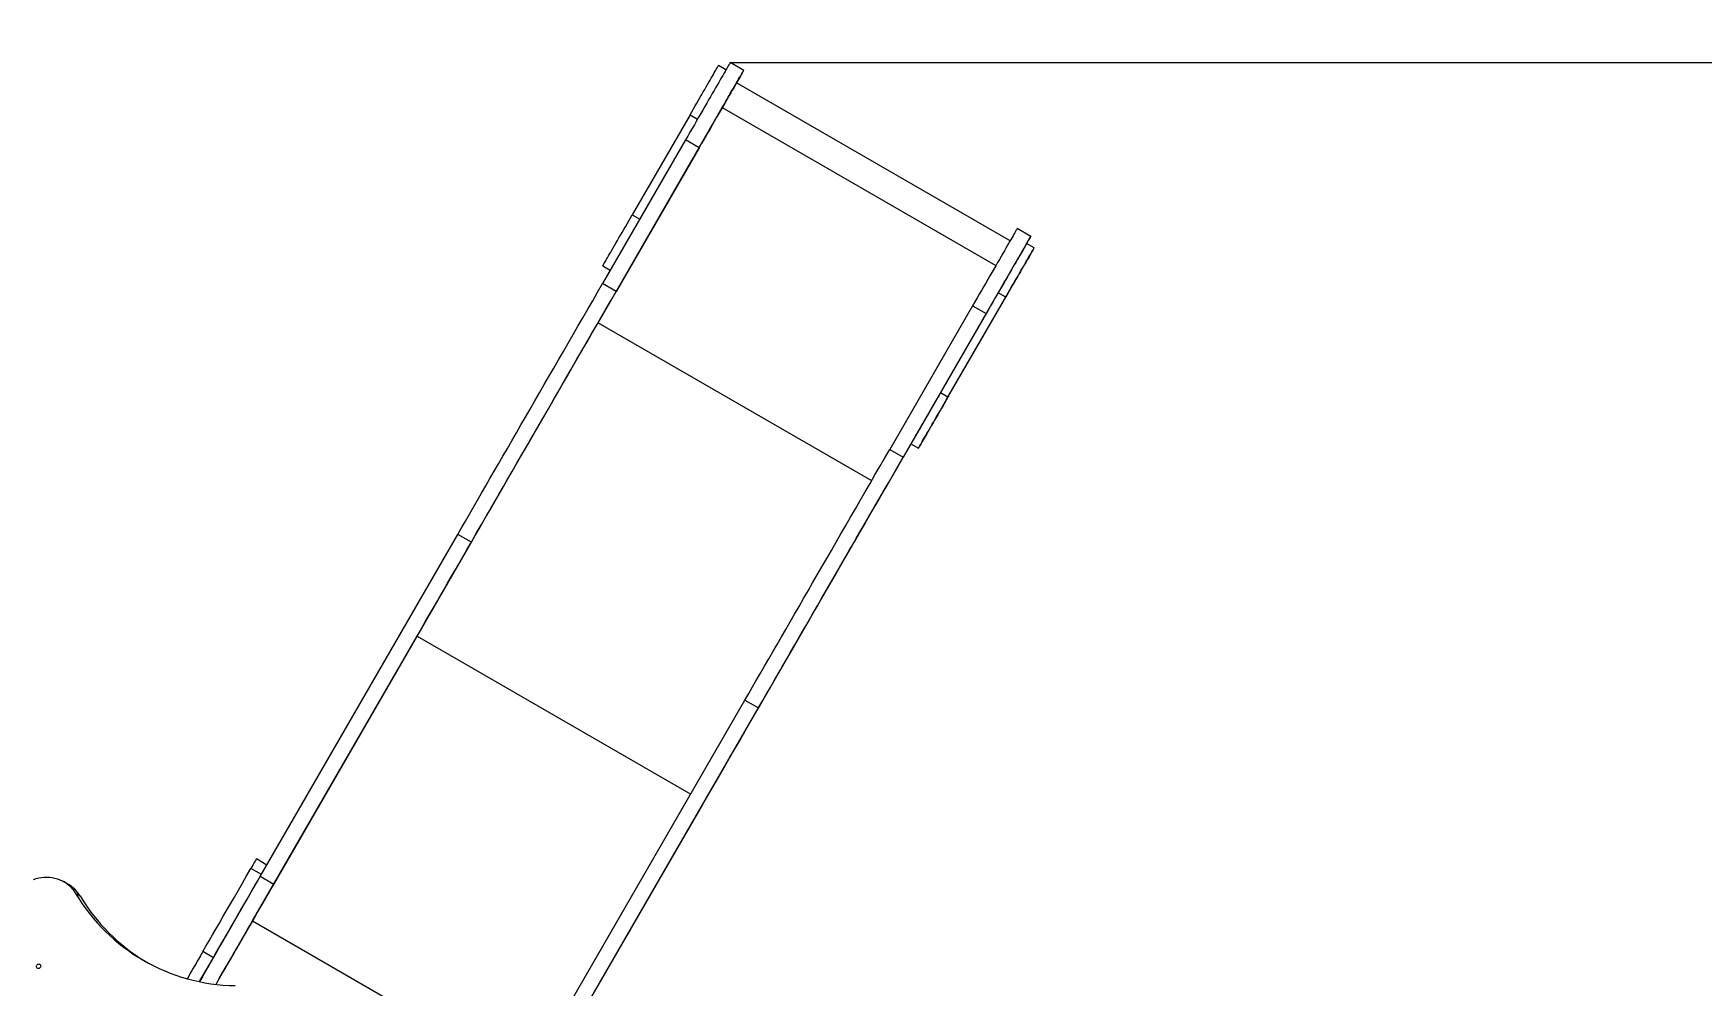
# Model space of a CAD drawing. Header units: millimetres. Extents: x -9848 to 7178, y -5300 to 6667.
# Drawn here: x 299 to 3182, y 2948 to 4594 of the extents above; entities that cross this region are included whole.
import ezdxf

# ---------------------------------------------------------------- set-up
doc = ezdxf.new("R2010")
doc.units = ezdxf.units.MM
for name, color, linetype in [('DIKOM_ОБЪЕКТ', 7, 'Continuous'), ('DIKOM_РАЗМЕР_ЗОНА', 7, 'Continuous'), ('DIKOM_РАЗМЕР_ОБЪЕКТА', 7, 'Continuous')]:
    doc.layers.add(name, color=color, linetype=linetype)
doc.styles.add('style1', font='arial.ttf', dxfattribs={"width": 0.8})
doc.dimstyles.new('1-50', dxfattribs={"dimtxt": 300, "dimasz": 200, "dimexe": 100, "dimexo": 0, "dimgap": 100, "dimtad": 0, "dimdec": 0, "dimtxsty": 'style1', "dimcen": 0, "dimclrd": 7, "dimclre": 7, "dimadec": 1, "dimazin": 2, "dimtfac": 1, "dimtdec": 0, "dimtmove": 1, "dimatfit": 3, "dimfxl": 0, "dimlwd": 25, "dimlwe": 18, "dimarcsym": 0})

# ---------------------------------------------------------------- blocks, each defined once
blk = doc.blocks.new('*D20')
at = {"layer": 'Defpoints', "color": 0, "transparency": 16777216}
for p in [(1503.3, 4543.8), (5469.5, 4543.8), (1656.7, -1956.1)]:
    blk.add_point(p, dxfattribs=at)
at = {"layer": 'DIKOM_РАЗМЕР_ОБЪЕКТА', "color": 7, "lineweight": 18, "transparency": 16777216}
for p, q in [((1503.3, 4543.8), (5569.5, 4543.8)), ((1656.7, -1956.1), (5569.5, -1956.1))]:
    blk.add_line(p, q, dxfattribs=at)
at = {"layer": 'DIKOM_РАЗМЕР_ОБЪЕКТА', "color": 7, "lineweight": 25, "transparency": 16777216}
for p, q in [((5469.5, 4343.8), (5469.5, 3914.2)), ((5469.5, -1756.1), (5469.5, 2997))]:
    blk.add_line(p, q, dxfattribs=at)
at = {"layer": 'DIKOM_РАЗМЕР_ОБЪЕКТА', "color": 7, "transparency": 16777216}
for points in [[(5436.2, 4343.8), (5502.8, 4343.8), (5469.5, 4543.8)], [(5436.2, -1756.1), (5502.8, -1756.1), (5469.5, -1956.1)]]:
    blk.add_solid(points, dxfattribs=at)
at = {"layer": 'DIKOM_РАЗМЕР_ОБЪЕКТА', "color": 0, "transparency": 16777216, "insert": (5469.5, 3455.6), "char_height": 300, "attachment_point": 5, "rotation": 90, "style": 'style1'}
blk.add_mtext('6500', dxfattribs=at)
blk = doc.blocks.new('*D18')
at = {"layer": 'Defpoints', "color": 0, "transparency": 16777216}
for p in [(1557.3, 6667.4), (1660.7, -3949.1), (6981, -3949.1)]:
    blk.add_point(p, dxfattribs=at)
at = {"layer": 'DIKOM_РАЗМЕР_ЗОНА', "color": 7, "lineweight": 18, "transparency": 16777216}
for p, q in [((1557.3, 6667.4), (7081, 6667.4)), ((1660.7, -3949.1), (7081, -3949.1))]:
    blk.add_line(p, q, dxfattribs=at)
at = {"layer": 'DIKOM_РАЗМЕР_ЗОНА', "color": 7, "lineweight": 25, "transparency": 16777216}
for p, q in [((6981, 6467.4), (6981, 3995.5)), ((6981, -3749.1), (6981, 2915.7))]:
    blk.add_line(p, q, dxfattribs=at)
at = {"layer": 'DIKOM_РАЗМЕР_ЗОНА', "color": 7, "transparency": 16777216}
for points in [[(6947.7, 6467.4), (7014.3, 6467.4), (6981, 6667.4)], [(6947.7, -3749.1), (7014.3, -3749.1), (6981, -3949.1)]]:
    blk.add_solid(points, dxfattribs=at)
at = {"layer": 'DIKOM_РАЗМЕР_ЗОНА', "color": 0, "transparency": 16777216, "insert": (6981, 3455.6), "char_height": 300, "attachment_point": 5, "rotation": 90, "style": 'style1'}
blk.add_mtext('10600', dxfattribs=at)

msp = doc.modelspace()

# ---------------------------------------------------------------- linework, layer by layer
at = {"layer": 'DIKOM_ОБЪЕКТ', "color": 7, "linetype": 'Continuous', "lineweight": 15}
for p, q in [((1496, 4531.2), (1483, 4538.7)), ((1526.7, 4530.3), (1503.3, 4543.8)), ((1526.7, 4530.3), (1503.3, 4543.8)), ((1503.3, 4543.8), (1503.3, 4543.8)), ((1526.7, 4530.3), (1526.7, 4530.3)), ((1987, 4235.7), (1514.2, 4508.7)), ((1274.9, 4094.1), (1489.6, 4466.1)), ((1433.9, 4453.6), (1333.9, 4280.4)), ((1433.9, 4453.6), (1446.9, 4446.1)), ((1489.6, 4466.1), (1962.5, 4193.1)), ((1426.1, 4410.1), (1282.7, 4161.7)), ((1449.5, 4396.6), (1306, 4148.2)), ((1449.5, 4396.6), (1426.1, 4410.1)), ((1333.9, 4280.4), (1346.9, 4272.9)), ((1999.5, 4257.3), (2022.9, 4243.8)), ((1999.5, 4257.3), (2022.9, 4243.8)), ((1999.5, 4257.3), (1999.5, 4257.3)), ((2022.9, 4243.8), (2022.9, 4243.8)), ((2028.6, 4223.7), (2015.6, 4231.2)), ((1283, 4192.3), (1296, 4184.8)), ((1306, 4148.2), (1282.7, 4161.7)), ((1922.3, 4123.6), (1778.9, 3875.2)), ((1866.5, 3972.9), (1966.5, 4146.1)), ((1877.8, 3962.4), (1977.8, 4135.6)), ((1879.5, 3965.4), (1979.5, 4138.6)), ((1922.3, 4123.6), (1945.7, 4110.1)), ((1979.5, 4138.6), (1966.5, 4146.1)), ((1945.7, 4110.1), (1802.3, 3861.7)), ((1274.9, 4094.1), (1747.7, 3821.2)), ((1879.5, 3965.4), (1866.5, 3972.9)), ((1815.7, 3884.8), (1770.5, 3806.6)), ((1778.9, 3875.2), (1802.3, 3861.7)), ((1815.6, 3884.8), (1828.6, 3877.3)), ((690.9, 3136.9), (1032.5, 3728.4)), ((1055.9, 3714.9), (1032.5, 3728.4)), ((714.3, 3123.4), (1055.9, 3714.9)), ((677.9, 3060.4), (962.2, 3552.6)), ((962.2, 3552.6), (1435, 3279.6)), ((1187.2, 2850.4), (1528.7, 3441.9)), ((1528.7, 3441.9), (1552.1, 3428.4)), ((1211.3, 2838.2), (1552.1, 3428.4)), ((1222.1, 2856.9), (1439, 3232.5)), ((693.1, 3140.6), (674.9, 3151.1)), ((702.5, 3156.9), (684.3, 3167.4)), ((358.7, 3123.9), (351, 3128.4)), ((714.3, 3123.4), (690.9, 3136.9)), ((379.6, 3103.3), (371.9, 3107.8)), ((677.9, 3060.4), (1150.8, 2787.4)), ((610, 2996.7), (591.8, 3007.2))]:
    msp.add_line(p, q, dxfattribs=at)
at = {"layer": 'DIKOM_ОБЪЕКТ', "color": 7, "linetype": 'Continuous', "lineweight": 15, "flags": 128}
for points in [[(1503.3, 4543.8), (1503.2, 4543.7), (1502.9, 4543.2), (1502.5, 4542.4), (1501.8, 4541.3), (1501, 4539.9), (1500, 4538.1), (1498.8, 4536.1), (1497.5, 4533.7), (1496, 4531.1), (1494.3, 4528.2), (1492.4, 4525), (1490.4, 4521.5), (1488.2, 4517.7), (1485.9, 4513.7), (1483.5, 4509.5), (1480.9, 4505), (1478.1, 4500.2), (1475.3, 4495.3), (1472.3, 4490.1), (1469.2, 4484.8), (1466, 4479.2), (1462.7, 4473.5), (1459.3, 4467.6), (1455.8, 4461.6), (1452.3, 4455.5), (1448.7, 4449.2), (1445, 4442.9), (1441.3, 4436.4), (1437.5, 4429.9), (1433.7, 4423.4), (1429.9, 4416.8), (1426.1, 4410.1)], [(1433.9, 4453.6), (1436.9, 4458.7), (1439.8, 4463.8), (1442.7, 4468.9), (1445.6, 4473.9), (1448.5, 4478.8), (1451.2, 4483.7), (1454, 4488.4), (1456.6, 4493), (1459.2, 4497.4), (1461.7, 4501.7), (1464.1, 4505.8), (1466.3, 4509.8), (1468.5, 4513.5), (1470.5, 4517), (1472.4, 4520.3), (1474.2, 4523.3), (1475.8, 4526.1), (1477.2, 4528.7), (1478.5, 4530.9), (1479.7, 4532.9), (1480.7, 4534.6), (1481.5, 4536), (1482.1, 4537.1), (1482.6, 4538), (1482.9, 4538.5), (1483, 4538.7), (1483, 4538.7)], [(1526.7, 4530.3), (1526.6, 4530.2), (1526.3, 4529.7), (1525.9, 4528.9), (1525.2, 4527.8), (1524.4, 4526.4), (1523.4, 4524.6), (1522.2, 4522.6), (1520.9, 4520.2), (1519.3, 4517.6), (1517.6, 4514.7), (1515.8, 4511.5), (1513.8, 4508), (1511.6, 4504.2), (1509.3, 4500.2), (1506.8, 4496), (1504.2, 4491.5), (1501.5, 4486.7), (1498.6, 4481.8), (1495.7, 4476.6), (1492.6, 4471.3), (1489.4, 4465.7), (1486.1, 4460), (1482.7, 4454.1), (1479.2, 4448.1), (1475.7, 4442), (1472.1, 4435.7), (1468.4, 4429.4), (1464.7, 4422.9), (1460.9, 4416.4), (1457.1, 4409.9), (1453.3, 4403.3), (1449.5, 4396.6)], [(1514.2, 4508.7), (1516.1, 4511.9), (1517.9, 4515), (1519.5, 4517.8), (1521, 4520.4), (1522.3, 4522.7), (1523.4, 4524.7), (1524.4, 4526.4), (1525.2, 4527.8), (1525.9, 4528.9), (1526.3, 4529.7), (1526.6, 4530.2), (1526.7, 4530.3)], [(1489.6, 4466.1), (1491.7, 4469.8), (1493.8, 4473.4), (1495.9, 4477), (1497.9, 4480.4), (1499.8, 4483.8), (1501.7, 4487.1), (1503.5, 4490.1), (1505.2, 4493), (1506.7, 4495.8), (1508.2, 4498.3), (1509.5, 4500.5), (1510.6, 4502.5), (1511.6, 4504.3), (1512.5, 4505.7), (1513.2, 4506.9), (1513.7, 4507.8), (1514, 4508.4), (1514.2, 4508.7), (1514.2, 4508.7)], [(1283, 4192.3), (1283.1, 4192.4), (1283.3, 4192.8), (1283.7, 4193.5), (1284.3, 4194.5), (1285, 4195.8), (1286, 4197.4), (1287, 4199.3), (1288.3, 4201.4), (1289.7, 4203.8), (1291.2, 4206.5), (1292.9, 4209.5), (1294.8, 4212.6), (1296.7, 4216.1), (1298.8, 4219.7), (1301.1, 4223.5), (1303.4, 4227.6), (1305.8, 4231.8), (1308.4, 4236.2), (1311, 4240.7), (1313.7, 4245.4), (1316.4, 4250.2), (1319.3, 4255.1), (1322.1, 4260.1), (1325.1, 4265.1), (1328, 4270.2), (1330.9, 4275.3), (1333.9, 4280.4)], [(1999.5, 4257.3), (1999.4, 4257.2), (1999.2, 4256.7), (1998.7, 4255.9), (1998.1, 4254.8), (1997.2, 4253.4), (1996.2, 4251.6), (1995.1, 4249.6), (1993.7, 4247.2), (1992.2, 4244.6), (1990.5, 4241.7), (1988.6, 4238.5), (1986.6, 4235), (1984.5, 4231.2), (1982.1, 4227.2), (1979.7, 4223), (1977.1, 4218.5), (1974.3, 4213.7), (1971.5, 4208.8), (1968.5, 4203.6), (1965.4, 4198.3), (1962.2, 4192.7), (1958.9, 4187), (1955.5, 4181.1), (1952.1, 4175.1), (1948.5, 4169), (1944.9, 4162.7), (1941.2, 4156.4), (1937.5, 4149.9), (1933.8, 4143.4), (1930, 4136.9), (1926.2, 4130.3), (1922.3, 4123.6)], [(2022.9, 4243.8), (2022.8, 4243.7), (2022.6, 4243.2), (2022.1, 4242.4), (2021.5, 4241.3), (2020.6, 4239.9), (2019.6, 4238.1), (2018.4, 4236.1), (2017.1, 4233.7), (2015.6, 4231.1), (2013.9, 4228.2), (2012, 4225), (2010, 4221.5), (2007.8, 4217.7), (2005.5, 4213.7), (2003.1, 4209.5), (2000.5, 4205), (1997.7, 4200.2), (1994.9, 4195.3), (1991.9, 4190.1), (1988.8, 4184.8), (1985.6, 4179.2), (1982.3, 4173.5), (1978.9, 4167.6), (1975.5, 4161.6), (1971.9, 4155.5), (1968.3, 4149.2), (1964.6, 4142.9), (1960.9, 4136.4), (1957.2, 4129.9), (1953.4, 4123.4), (1949.5, 4116.8), (1945.7, 4110.1)], [(2015.6, 4231.2), (2015.7, 4231.3), (2017.2, 4233.9), (2018.5, 4236.2), (2019.7, 4238.2), (2020.7, 4239.9), (2021.5, 4241.3), (2022.1, 4242.4), (2022.6, 4243.2), (2022.8, 4243.7), (2022.9, 4243.8)], [(2015.6, 4231.2), (2015.6, 4231.2), (2015.5, 4231), (2015.2, 4230.5), (2014.7, 4229.6), (2014.1, 4228.5), (2013.3, 4227.1), (2012.3, 4225.4), (2011.1, 4223.4), (2009.8, 4221.2), (2008.4, 4218.6), (2006.8, 4215.8), (2005, 4212.8), (2003.1, 4209.5), (2001.1, 4206), (1998.9, 4202.3), (1996.7, 4198.3), (1994.3, 4194.2), (1991.8, 4189.9), (1989.2, 4185.5), (1986.6, 4180.9), (1983.9, 4176.2), (1981.1, 4171.3), (1978.2, 4166.4), (1975.3, 4161.4), (1972.4, 4156.3), (1969.5, 4151.2), (1966.5, 4146.1)], [(1977.8, 4135.6), (1980.7, 4140.7), (1983.7, 4145.8), (1986.6, 4150.9), (1989.5, 4156), (1992.4, 4160.9), (1995.2, 4165.8), (1998, 4170.6), (2000.7, 4175.3), (2003.3, 4179.8), (2005.8, 4184.2), (2008.3, 4188.4), (2010.6, 4192.5), (2012.8, 4196.3), (2014.9, 4200), (2016.9, 4203.4), (2018.7, 4206.6), (2020.4, 4209.5), (2022, 4212.2), (2023.4, 4214.6), (2024.6, 4216.8), (2025.7, 4218.6), (2026.6, 4220.2), (2027.4, 4221.5), (2027.9, 4222.5), (2028.3, 4223.2), (2028.6, 4223.6), (2028.6, 4223.7), (2028.5, 4223.5), (2028.2, 4223), (2027.7, 4222.1), (2027.1, 4221), (2026.3, 4219.6), (2025.3, 4217.9), (2024.1, 4215.9), (2022.8, 4213.7), (2021.4, 4211.1), (2019.7, 4208.3), (2018, 4205.3), (2016.1, 4202), (2014.1, 4198.5), (2011.9, 4194.8), (2009.6, 4190.8), (2007.3, 4186.7), (2004.8, 4182.4), (2002.2, 4178), (1999.6, 4173.4), (1996.8, 4168.7), (1994.1, 4163.8), (1991.2, 4158.9), (1988.3, 4153.9), (1985.4, 4148.8), (1982.5, 4143.7), (1979.5, 4138.6)], [(1032.5, 3728.4), (1039.1, 3739.8), (1045.8, 3751.4), (1052.6, 3763.2), (1059.5, 3775.2), (1066.5, 3787.3), (1073.6, 3799.6), (1080.8, 3812.1), (1088.1, 3824.7), (1095.5, 3837.6), (1103, 3850.5), (1110.6, 3863.6), (1118.2, 3876.9), (1125.9, 3890.2), (1133.7, 3903.8), (1141.6, 3917.4), (1149.6, 3931.1), (1157.6, 3945), (1165.6, 3959), (1173.7, 3973), (1181.9, 3987.2), (1190.1, 4001.4), (1198.4, 4015.7), (1206.7, 4030.1), (1215, 4044.5), (1223.4, 4059), (1231.8, 4073.6), (1240.2, 4088.2), (1248.7, 4102.9), (1257.2, 4117.5), (1265.7, 4132.2), (1274.2, 4146.9), (1282.7, 4161.7)], [(1055.9, 3714.9), (1062.5, 3726.3), (1069.2, 3737.9), (1076, 3749.7), (1082.9, 3761.6), (1089.9, 3773.8), (1097, 3786.1), (1104.2, 3798.6), (1111.5, 3811.2), (1118.9, 3824.1), (1126.4, 3837), (1134, 3850.1), (1141.6, 3863.4), (1149.3, 3876.7), (1157.1, 3890.3), (1165, 3903.9), (1172.9, 3917.6), (1180.9, 3931.5), (1189, 3945.5), (1197.1, 3959.5), (1205.3, 3973.7), (1213.5, 3987.9), (1221.8, 4002.2), (1230.1, 4016.6), (1238.4, 4031), (1246.8, 4045.5), (1255.2, 4060.1), (1263.6, 4074.7), (1272.1, 4089.4), (1280.5, 4104), (1289, 4118.7), (1297.5, 4133.4), (1306, 4148.2)], [(1980.6, 4140.6), (1980.5, 4140.4), (1980.3, 4140), (1979.9, 4139.3), (1979.4, 4138.4), (1978.8, 4137.4), (1978.2, 4136.4), (1977.7, 4135.4), (1977.2, 4134.6), (1976.8, 4134), (1976.7, 4133.7), (1976.6, 4133.7), (1976.8, 4134), (1977.1, 4134.5), (1977.6, 4135.3), (1978.1, 4136.3), (1978.7, 4137.3), (1979.3, 4138.3), (1979.8, 4139.2), (1980.3, 4139.9), (1980.5, 4140.4), (1980.6, 4140.6)], [(962.2, 3552.6), (969.5, 3565.2), (976.9, 3578.1), (984.4, 3591.1), (992, 3604.3), (999.8, 3617.7), (1007.6, 3631.3), (1015.5, 3645), (1023.6, 3658.9), (1031.7, 3673), (1039.9, 3687.2), (1048.2, 3701.6), (1056.6, 3716.1), (1065, 3730.8), (1073.6, 3745.6), (1082.2, 3760.5), (1090.9, 3775.5), (1099.7, 3790.7), (1108.5, 3806), (1117.4, 3821.4), (1126.3, 3836.9), (1135.3, 3852.5), (1144.4, 3868.1), (1153.5, 3883.9), (1162.6, 3899.8), (1171.8, 3915.7), (1181.1, 3931.7), (1190.3, 3947.7), (1199.6, 3963.8), (1209, 3980), (1218.3, 3996.2), (1227.7, 4012.5), (1237.1, 4028.8), (1246.5, 4045.1), (1256, 4061.4), (1265.4, 4077.8), (1274.9, 4094.1)], [(1866.5, 3972.9), (1863.6, 3967.8), (1860.6, 3962.7), (1857.7, 3957.6), (1854.7, 3952.6), (1851.9, 3947.6), (1849.1, 3942.7), (1846.3, 3937.9), (1843.6, 3933.2), (1841, 3928.7), (1838.4, 3924.3), (1836, 3920.1), (1833.7, 3916), (1831.4, 3912.2), (1829.3, 3908.6), (1827.4, 3905.1), (1825.5, 3902), (1823.8, 3899), (1822.3, 3896.3), (1820.9, 3893.9), (1819.6, 3891.8), (1818.6, 3889.9), (1817.7, 3888.3), (1816.9, 3887), (1816.3, 3886), (1815.9, 3885.3), (1815.7, 3884.9), (1815.6, 3884.8)], [(1879.5, 3965.4), (1876.5, 3960.3), (1873.6, 3955.2), (1870.6, 3950.1), (1867.7, 3945.1), (1864.9, 3940.1), (1862, 3935.2), (1859.3, 3930.4), (1856.6, 3925.7), (1854, 3921.2), (1851.4, 3916.8), (1849, 3912.6), (1846.7, 3908.5), (1844.4, 3904.7), (1842.3, 3901.1), (1840.4, 3897.6), (1838.5, 3894.5), (1836.8, 3891.5), (1835.3, 3888.8), (1833.9, 3886.4), (1832.6, 3884.3), (1831.6, 3882.4), (1830.6, 3880.8), (1829.9, 3879.5), (1829.3, 3878.5), (1828.9, 3877.8), (1828.7, 3877.4), (1828.6, 3877.3), (1828.8, 3877.5), (1829.1, 3878.1), (1829.5, 3878.9), (1830.2, 3880), (1831, 3881.4), (1832, 3883.1), (1833.1, 3885.1), (1834.4, 3887.4), (1835.9, 3889.9), (1837.5, 3892.7), (1839.3, 3895.7), (1841.2, 3899), (1843.2, 3902.5), (1845.3, 3906.2), (1847.6, 3910.2), (1850, 3914.3), (1852.5, 3918.6), (1855, 3923), (1857.7, 3927.6), (1860.4, 3932.4), (1863.2, 3937.2), (1866.1, 3942.1), (1868.9, 3947.1), (1871.9, 3952.2), (1874.8, 3957.3), (1877.8, 3962.4)], [(1880.6, 3967.4), (1880.6, 3967.3), (1880.3, 3966.8), (1879.9, 3966.1), (1879.4, 3965.2), (1878.8, 3964.2), (1878.2, 3963.2), (1877.7, 3962.2), (1877.2, 3961.4), (1876.9, 3960.8), (1876.7, 3960.5), (1876.7, 3960.5), (1876.8, 3960.8), (1877.2, 3961.3), (1877.6, 3962.1), (1878.2, 3963.1), (1878.8, 3964.1), (1879.3, 3965.1), (1879.9, 3966), (1880.3, 3966.8), (1880.5, 3967.2), (1880.6, 3967.4)], [(1528.7, 3441.9), (1535.3, 3453.3), (1542, 3464.9), (1548.8, 3476.7), (1555.7, 3488.7), (1562.7, 3500.8), (1569.8, 3513.1), (1577, 3525.6), (1584.4, 3538.2), (1591.7, 3551.1), (1599.2, 3564), (1606.8, 3577.1), (1614.4, 3590.4), (1622.2, 3603.7), (1630, 3617.3), (1637.8, 3630.9), (1645.8, 3644.6), (1653.8, 3658.5), (1661.8, 3672.5), (1670, 3686.5), (1678.1, 3700.7), (1686.4, 3714.9), (1694.6, 3729.2), (1702.9, 3743.6), (1711.3, 3758), (1719.6, 3772.5), (1728, 3787.1), (1736.5, 3801.7), (1744.9, 3816.4), (1753.4, 3831), (1761.9, 3845.7), (1770.4, 3860.4), (1778.9, 3875.2)], [(1552.1, 3428.4), (1558.7, 3439.8), (1565.4, 3451.4), (1572.2, 3463.2), (1579.1, 3475.1), (1586.1, 3487.3), (1593.2, 3499.6), (1600.4, 3512.1), (1607.7, 3524.7), (1615.1, 3537.6), (1622.6, 3550.5), (1630.2, 3563.6), (1637.8, 3576.9), (1645.6, 3590.2), (1653.4, 3603.8), (1661.2, 3617.4), (1669.2, 3631.1), (1677.2, 3645), (1685.2, 3659), (1693.3, 3673), (1701.5, 3687.2), (1709.7, 3701.4), (1718, 3715.7), (1726.3, 3730.1), (1734.6, 3744.5), (1743, 3759), (1751.4, 3773.6), (1759.9, 3788.2), (1768.3, 3802.9), (1776.8, 3817.5), (1785.3, 3832.2), (1793.8, 3846.9), (1802.3, 3861.7)], [(1439, 3232.5), (1446.6, 3245.6), (1454.2, 3258.8), (1461.9, 3272.2), (1469.8, 3285.8), (1477.8, 3299.6), (1485.8, 3313.6), (1494, 3327.7), (1502.3, 3342), (1510.6, 3356.5), (1519.1, 3371.1), (1527.6, 3385.9), (1536.2, 3400.8), (1544.9, 3415.9), (1553.7, 3431.1), (1562.5, 3446.4), (1571.5, 3461.9), (1580.5, 3477.5), (1589.5, 3493.2), (1598.7, 3509), (1607.9, 3524.9), (1617.1, 3541), (1626.4, 3557.1), (1635.8, 3573.3), (1645.2, 3589.6), (1654.7, 3606), (1664.1, 3622.4), (1673.7, 3638.9), (1683.3, 3655.5), (1692.9, 3672.1), (1702.5, 3688.8), (1712.2, 3705.6), (1721.8, 3722.3), (1731.5, 3739.1), (1741.3, 3756), (1751, 3772.8), (1760.7, 3789.7), (1770.5, 3806.6)], [(1721.6, 3721.9), (1721.5, 3721.7), (1721.2, 3721.3), (1720.8, 3720.6), (1720.3, 3719.7), (1719.7, 3718.7), (1719.1, 3717.6), (1718.6, 3716.7), (1718.1, 3715.9), (1717.8, 3715.3), (1717.6, 3715), (1717.6, 3715), (1717.8, 3715.3), (1718.1, 3715.9), (1718.6, 3716.7), (1719.1, 3717.6), (1719.7, 3718.7), (1720.3, 3719.7), (1720.8, 3720.6), (1721.2, 3721.3), (1721.5, 3721.7), (1721.6, 3721.9)], [(1682.1, 3653.4), (1682, 3653.3), (1681.7, 3652.8), (1681.3, 3652.1), (1680.8, 3651.2), (1680.2, 3650.2), (1679.6, 3649.2), (1679.1, 3648.2), (1678.6, 3647.4), (1678.3, 3646.9), (1678.1, 3646.6), (1678.1, 3646.6), (1678.3, 3646.9), (1678.6, 3647.4), (1679.1, 3648.2), (1679.6, 3649.2), (1680.2, 3650.2), (1680.8, 3651.2), (1681.3, 3652.1), (1681.7, 3652.8), (1682, 3653.3), (1682.1, 3653.4)], [(1528, 3386.6), (1527.9, 3386.5), (1527.7, 3386), (1527.3, 3385.3), (1526.7, 3384.4), (1526.2, 3383.4), (1525.6, 3382.4), (1525, 3381.4), (1524.5, 3380.6), (1524.2, 3380.1), (1524, 3379.8), (1524, 3379.8), (1524.2, 3380.1), (1524.5, 3380.6), (1525, 3381.4), (1525.6, 3382.4), (1526.2, 3383.4), (1526.7, 3384.4), (1527.3, 3385.3), (1527.7, 3386), (1527.9, 3386.5), (1528, 3386.6)], [(1494.1, 3327.9), (1494, 3327.7), (1493.7, 3327.3), (1493.3, 3326.6), (1492.8, 3325.7), (1492.2, 3324.7), (1491.6, 3323.7), (1491.1, 3322.7), (1490.6, 3321.9), (1490.3, 3321.3), (1490.1, 3321), (1490.1, 3321), (1490.3, 3321.3), (1490.6, 3321.9), (1491.1, 3322.7), (1491.6, 3323.7), (1492.2, 3324.7), (1492.8, 3325.7), (1493.3, 3326.6), (1493.7, 3327.3), (1494, 3327.7), (1494.1, 3327.9)], [(591.8, 3007.2), (597.2, 3016.5), (602.7, 3026.1), (608.4, 3036), (614.3, 3046.2), (620.4, 3056.7), (626.6, 3067.5), (633, 3078.6), (639.6, 3089.9), (646.3, 3101.6), (653.2, 3113.5), (660.3, 3125.8), (667.5, 3138.3), (674.9, 3151.1)], [(684.3, 3167.4), (684.3, 3167.4), (684.1, 3167.1), (683.8, 3166.5), (683.3, 3165.6), (682.6, 3164.4), (681.7, 3162.9), (680.7, 3161.1), (679.5, 3159), (678.1, 3156.6), (676.6, 3154), (674.9, 3151.1)], [(298.9, 3132), (303.5, 3133.5), (308.1, 3134.7), (312.8, 3135.5), (317.5, 3136), (322.2, 3136.2), (326.8, 3135.9), (331.4, 3135.4), (335.9, 3134.4), (340.4, 3133.2), (344.6, 3131.5), (348.8, 3129.6), (352.7, 3127.3), (356.5, 3124.8), (360.1, 3121.9), (363.4, 3118.7), (366.5, 3115.3), (369.4, 3111.6), (371.9, 3107.8)], [(586.1, 2955.3), (586.1, 2955.4), (591.9, 2965.3), (597.6, 2975.2), (603.2, 2985), (608.9, 2994.8), (614.5, 3004.5), (620.1, 3014.2), (625.6, 3023.8), (631.1, 3033.3), (636.5, 3042.7), (641.9, 3052), (647.2, 3061.2), (652.4, 3070.2), (657.6, 3079.1), (662.6, 3087.9), (667.6, 3096.5), (672.5, 3105), (677.3, 3113.2), (681.9, 3121.3), (686.5, 3129.2), (690.9, 3136.9)], [(610, 2996.7), (615.3, 3006), (620.9, 3015.6), (626.6, 3025.5), (632.5, 3035.7), (638.5, 3046.2), (644.8, 3057), (651.2, 3068.1), (657.7, 3079.4), (664.5, 3091.1), (671.4, 3103), (678.4, 3115.3), (685.7, 3127.8), (691.7, 3138.2)], [(614.6, 2950.7), (615.2, 2951.8), (620.9, 2961.7), (626.6, 2971.5), (632.3, 2981.3), (637.9, 2991), (643.5, 3000.7), (649, 3010.3), (654.5, 3019.8), (659.9, 3029.2), (665.3, 3038.5), (670.6, 3047.7), (675.8, 3056.7), (681, 3065.6), (686, 3074.4), (691, 3083), (695.9, 3091.5), (700.7, 3099.7), (705.3, 3107.8), (709.9, 3115.7), (714.3, 3123.4)], [(1361.2, 3097.7), (1361.1, 3097.5), (1360.8, 3097.1), (1360.4, 3096.4), (1359.9, 3095.5), (1359.3, 3094.5), (1358.7, 3093.4), (1358.2, 3092.5), (1357.7, 3091.7), (1357.4, 3091.1), (1357.2, 3090.8), (1357.2, 3090.8), (1357.4, 3091.1), (1357.7, 3091.7), (1358.2, 3092.5), (1358.7, 3093.4), (1359.3, 3094.5), (1359.9, 3095.5), (1360.4, 3096.4), (1360.8, 3097.1), (1361.1, 3097.5), (1361.2, 3097.7)], [(614.6, 2950.7), (614.8, 2950.9), (620.1, 2960.1), (625.3, 2969.2), (630.5, 2978.2), (635.6, 2987.1), (640.7, 2995.8), (645.6, 3004.4), (650.5, 3012.9), (655.3, 3021.2), (660.1, 3029.4), (664.7, 3037.4), (669.2, 3045.2), (673.6, 3052.9), (677.9, 3060.4)], [(1330.5, 3044.6), (1330.4, 3044.4), (1330.2, 3044), (1329.8, 3043.3), (1329.2, 3042.4), (1328.7, 3041.4), (1328.1, 3040.4), (1327.5, 3039.4), (1327, 3038.6), (1326.7, 3038), (1326.5, 3037.7), (1326.5, 3037.7), (1326.7, 3038), (1327, 3038.6), (1327.5, 3039.4), (1328.1, 3040.4), (1328.7, 3041.4), (1329.2, 3042.4), (1329.8, 3043.3), (1330.2, 3044), (1330.4, 3044.4), (1330.5, 3044.6)], [(591.8, 3007.2), (590.6, 3005.1), (589.2, 3002.8), (587.7, 3000.1), (586, 2997.2), (584.2, 2994), (582.2, 2990.6), (580.1, 2986.9), (577.8, 2983), (575.4, 2978.8), (572.9, 2974.4), (570.2, 2969.8), (567.4, 2965), (564.8, 2960.5)], [(654.4, 3019.7), (654.5, 3019.8), (654.8, 3020.3), (655.2, 3021), (655.7, 3021.9), (656.3, 3022.9), (656.9, 3023.9), (657.4, 3024.9), (657.9, 3025.7), (658.2, 3026.2), (658.4, 3026.5), (658.4, 3026.5), (658.2, 3026.2), (657.9, 3025.7), (657.4, 3024.9), (656.9, 3023.9), (656.3, 3022.9), (655.7, 3021.9), (655.2, 3021), (654.8, 3020.3), (654.5, 3019.8), (654.4, 3019.7)], [(304.7, 2983.7), (305.4, 2984.6), (306.4, 2985.3), (307.5, 2985.7), (308.6, 2985.8), (309.6, 2985.5), (310.5, 2984.8), (311.2, 2984), (311.5, 2982.9), (311.6, 2981.7), (311.3, 2980.6), (310.7, 2979.6), (309.8, 2978.7), (308.8, 2978.2), (307.7, 2978), (306.6, 2978.1), (305.6, 2978.6), (304.8, 2979.3), (304.3, 2980.3), (304.1, 2981.4), (304.3, 2982.6), (304.7, 2983.7)], [(610, 2996.7), (608.8, 2994.6), (607.4, 2992.3), (605.9, 2989.6), (604.2, 2986.7), (602.4, 2983.5), (600.4, 2980.1), (598.2, 2976.4), (596, 2972.5), (593.6, 2968.3), (591, 2963.9), (588.4, 2959.3), (586.1, 2955.3)]]:
    msp.add_lwpolyline(points, dxfattribs=at)
at = {"layer": 'DIKOM_ОБЪЕКТ', "color": 7, "linetype": 'Continuous', "lineweight": 15}
for centre, radius, start, end in [((329.2, 3073.2), 58.7, 30.9075, 59.8576), ((652.5, 3275.2), 326.7, 210.8224, 269.1777), ((662, 3272.3), 329, 210.8921, 239.0929)]:
    msp.add_arc(centre, radius, start, end, dxfattribs=at)

# ---------------------------------------------------------------- dimensions: what is measured, and where the dimension line sits
at = {"layer": 'DIKOM_РАЗМЕР_ЗОНА'}
dim = msp.add_linear_dim(base=(6981, -3949.1), p1=(1557.3, 6667.4), p2=(1660.7, -3949.1), angle=90, text='10600', dimstyle='1-50', override={"dimscale": 1, "dimtix": 0, "dimtofl": 1, "dimtmove": 1, "dimatfit": 3}, dxfattribs=at)
dim.commit()
dim.dimension.update_dxf_attribs({"geometry": '*D18', "text_midpoint": (6981, 3455.6), "dimtype": 160})
at = {"layer": 'DIKOM_РАЗМЕР_ОБЪЕКТА'}
dim = msp.add_linear_dim(base=(5469.5, 4543.8), p1=(1656.7, -1956.1), p2=(1503.3, 4543.8), angle=90, dimstyle='1-50', override={"dimscale": 1, "dimtix": 0, "dimtofl": 1, "dimtmove": 1, "dimatfit": 3}, dxfattribs=at)
dim.commit()
dim.dimension.update_dxf_attribs({"geometry": '*D20', "text_midpoint": (5469.5, 3455.6), "dimtype": 160})

doc.saveas('drawing.dxf')
